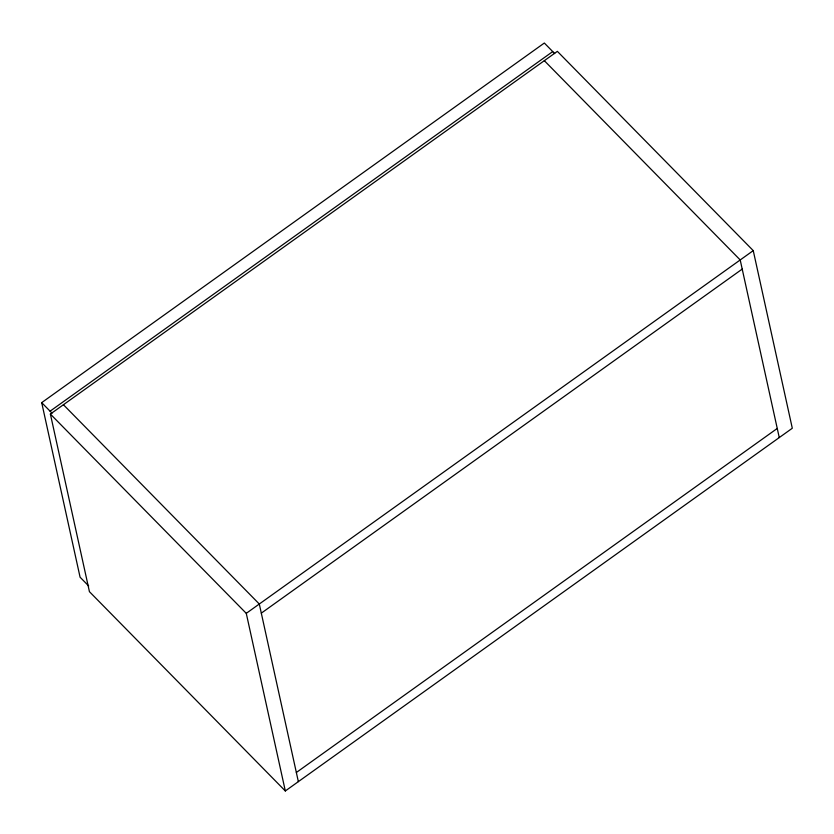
<?xml version="1.0" encoding="UTF-8"?>
<svg xmlns="http://www.w3.org/2000/svg" width="834" height="834" viewBox="0 0 834 834"><rect width="100%" height="100%" fill="white"/><g stroke="black" fill="none" stroke-linecap="round" stroke-linejoin="round"><path stroke-width="1.25" d="M88.696 585.979L80.085 577.211L41.7 402.634L544.331 43.034L554.673 53.553M50.092 411.183L552.734 51.583M50.384 414.06L557.362 51.354L753.248 250.627L792.3 428.249L285.322 790.966L89.436 591.681L50.384 414.06L246.27 613.344L285.322 790.966M246.27 613.344L753.248 250.627M261.313 613.146L742.218 269.09M296.351 772.503L777.257 428.447M544.331 60.674L740.206 259.958L779.258 437.579M63.426 404.73L259.301 604.014L298.353 781.635M41.7 402.634L52.031 413.153"/></g></svg>
